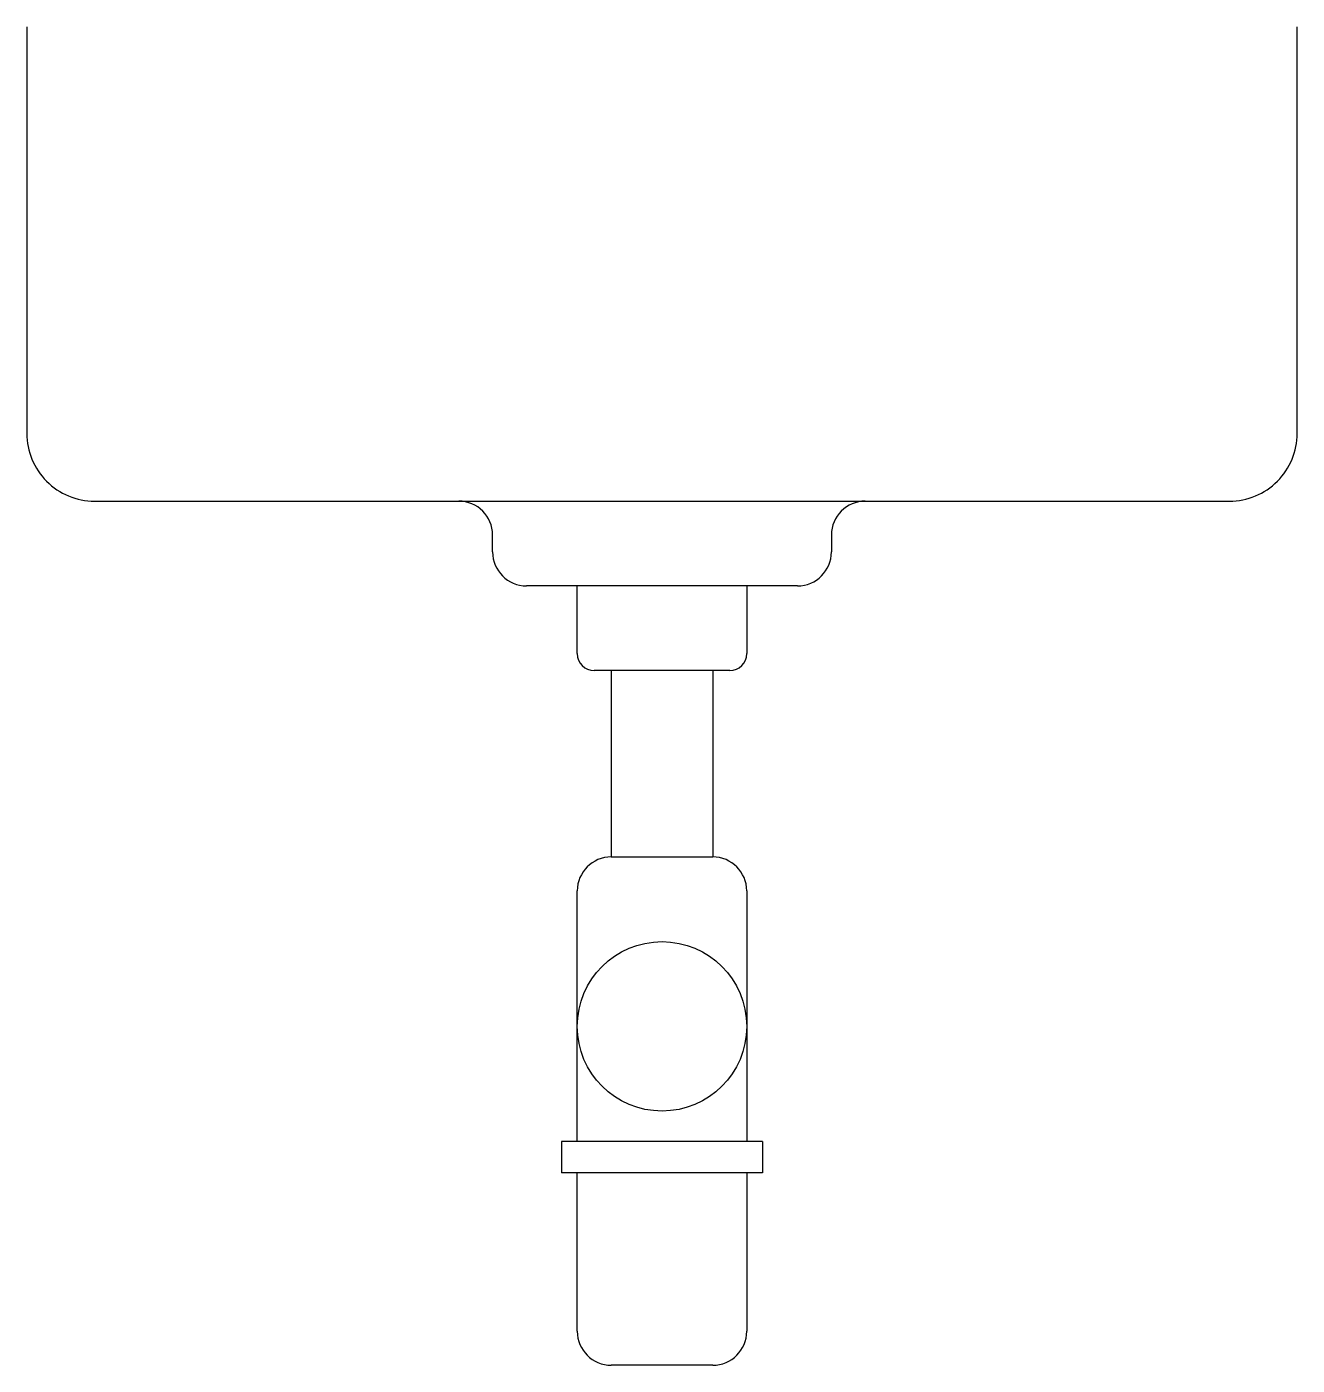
# Model space of a CAD drawing. Header units: millimetres. Extents: x -3060.539 to -3060.164, y 2881.701 to 2882.096.
import ezdxf

# ---------------------------------------------------------------- set-up
doc = ezdxf.new("R2010")
doc.units = ezdxf.units.MM
doc.header["$LTSCALE"] = 10
doc.layers.add('cozinha_pias', color=2, linetype='Continuous')

msp = doc.modelspace()

# ---------------------------------------------------------------- linework, layer by layer
at = {"layer": 'cozinha_pias', "color": 1}
for p, q in [((-3060.40142, 2881.94147), (-3060.40142, 2881.94647)), ((-3060.30142, 2881.94647), (-3060.30142, 2881.94147)), ((-3060.31142, 2881.93147), (-3060.39142, 2881.93147)), ((-3060.37642, 2881.91147), (-3060.37642, 2881.93147)), ((-3060.32642, 2881.93147), (-3060.32642, 2881.91147)), ((-3060.33142, 2881.90647), (-3060.37142, 2881.90647)), ((-3060.36642, 2881.90647), (-3060.36642, 2881.85147)), ((-3060.33642, 2881.90647), (-3060.33642, 2881.85147)), ((-3060.36642, 2881.85147), (-3060.33642, 2881.85147)), ((-3060.37642, 2881.76749), (-3060.37642, 2881.84147)), ((-3060.32642, 2881.84147), (-3060.32642, 2881.76749)), ((-3060.38111, 2881.76749), (-3060.38111, 2881.75827)), ((-3060.32173, 2881.76749), (-3060.38111, 2881.76749)), ((-3060.32173, 2881.76749), (-3060.32173, 2881.75827)), ((-3060.32173, 2881.75827), (-3060.38111, 2881.75827)), ((-3060.37642, 2881.71147), (-3060.37642, 2881.75827)), ((-3060.32642, 2881.75827), (-3060.32642, 2881.71147)), ((-3060.33642, 2881.70147), (-3060.36642, 2881.70147))]:
    msp.add_line(p, q, dxfattribs=at)
at = {"layer": 'cozinha_pias'}
msp.add_lwpolyline([(-3060.53892, 2882.09647), (-3060.53892, 2881.97647, 0.414214), (-3060.51892, 2881.95647), (-3060.18392, 2881.95647, 0.414214), (-3060.16392, 2881.97647), (-3060.16392, 2882.09647)], format="xyb", dxfattribs=at)
at = {"layer": 'cozinha_pias', "color": 1}
msp.add_circle((-3060.35142, 2881.80147), 0.025, dxfattribs=at)
for centre, radius, start, end in [((-3060.41142, 2881.94647), 0.01, 0, 90), ((-3060.29142, 2881.94647), 0.01, 90, 180), ((-3060.39142, 2881.94147), 0.01, 180, 270), ((-3060.31142, 2881.94147), 0.01, 270, 0), ((-3060.37142, 2881.91147), 0.005, 180, 270), ((-3060.33142, 2881.91147), 0.005, 270, 0), ((-3060.36642, 2881.84147), 0.01, 90, 180), ((-3060.33642, 2881.84147), 0.01, 0, 90), ((-3060.36642, 2881.71147), 0.01, 180, 270), ((-3060.33642, 2881.71147), 0.01, 270, 0)]:
    msp.add_arc(centre, radius, start, end, dxfattribs=at)

doc.saveas('drawing.dxf')
